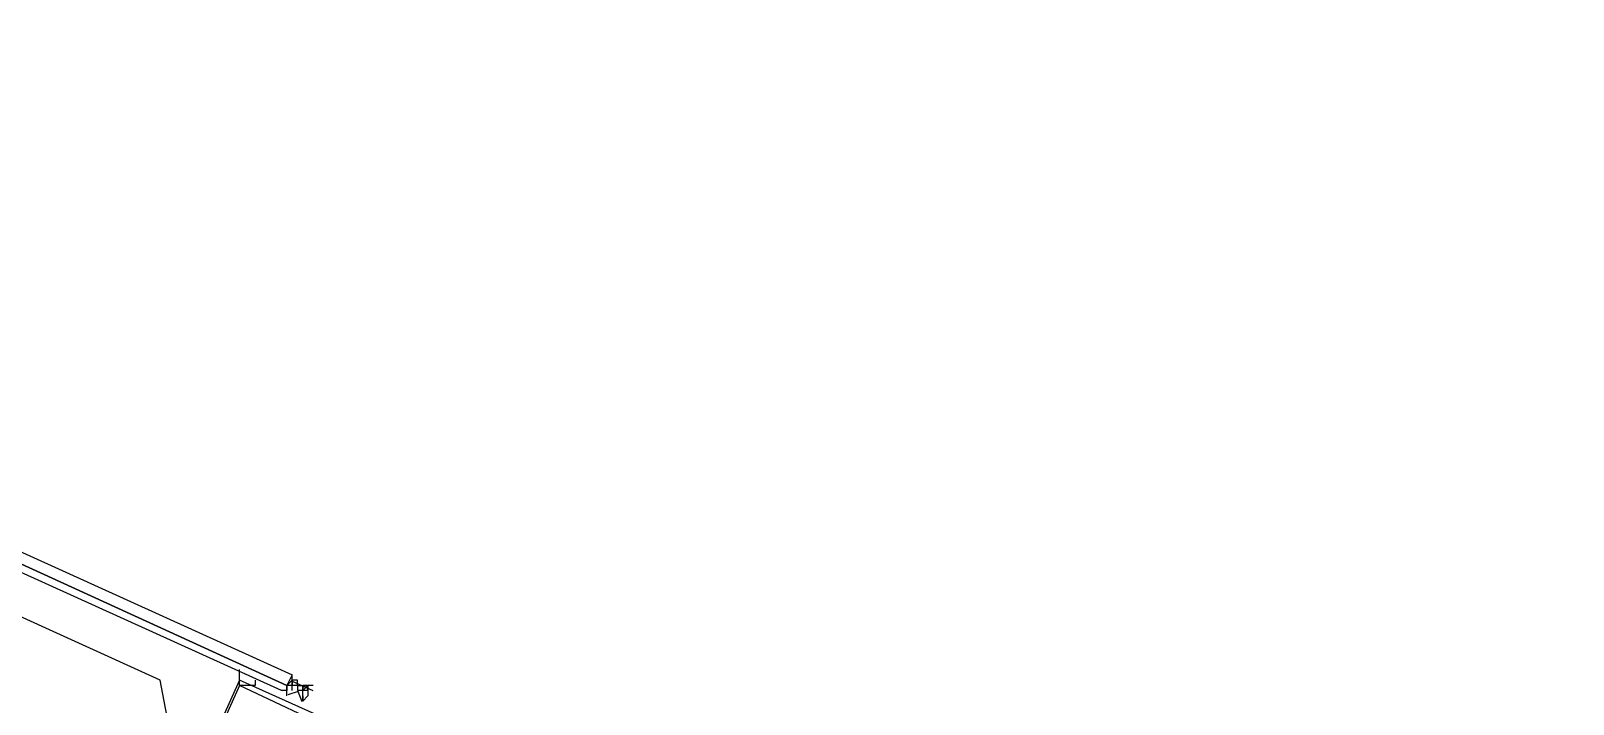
# Model space of a CAD drawing. Header units: feet. Extents: x -84 to 198, y -22 to 181.
# Drawn here: x 133.673 to 137.568, y 143.477 to 145.178 of the extents above; entities that cross this region are included whole.
import ezdxf

# ---------------------------------------------------------------- set-up
doc = ezdxf.new("R2010")
doc.units = ezdxf.units.FT
doc.layers.add('A-AREA-UNIDAD', color=30, linetype='CONTINUOUS')
doc.layers.add('A-LINEA', color=7, linetype='CONTINUOUS')

msp = doc.modelspace()

# ---------------------------------------------------------------- linework, layer by layer
at = {"layer": 'A-AREA-UNIDAD'}
msp.add_lwpolyline([(122.88, 112.4089), (135.808, 109.3333), (135.872, 108.1778), (135.552, 106.8444), (137.36, 106.4178), (137.408, 107.0933), (138.16, 107.0933), (137.888, 115.6089), (137.088, 126.2044), (136.16, 134.0622), (134.688, 143.2533), (134.048, 143.2889), (134, 143.5378), (130.912, 144.9422)], dxfattribs=at)
at = {"layer": 'A-LINEA'}
for p, q in [((134.2133, 143.5644), (134.2133, 143.5644)), ((134.2133, 143.5644), (134.2133, 143.5644)), ((134.2267, 143.5511), (134.2267, 143.5511)), ((134.2267, 143.5511), (134.2267, 143.5511)), ((134.2267, 143.5511), (134.2267, 143.5511)), ((134.2267, 143.5511), (134.2267, 143.5511)), ((134.3333, 143.5511), (134.3333, 143.5511)), ((134.3333, 143.5511), (134.3333, 143.5511)), ((134.3333, 143.5511), (134.3333, 143.5511)), ((134.3333, 143.5511), (134.3333, 143.5511)), ((134.3333, 143.5511), (134.3333, 143.5511)), ((134.3333, 143.5511), (134.3333, 143.5511)), ((134.3333, 143.5378), (134.3333, 143.5378)), ((134.3333, 143.5244), (134.3333, 143.5378)), ((134.3333, 143.5378), (134.3333, 143.5378)), ((134.3333, 143.5378), (134.3333, 143.5378)), ((134.3467, 143.5378), (134.3333, 143.5378)), ((134.3333, 143.5378), (134.3333, 143.5378)), ((134.3333, 143.5378), (134.3333, 143.5378)), ((134.3333, 143.5378), (134.3333, 143.5378)), ((134.3333, 143.5378), (134.3333, 143.5244)), ((134.3333, 143.5378), (134.3333, 143.5378)), ((134.3333, 143.5378), (134.3333, 143.5378)), ((134.3333, 143.5378), (134.3333, 143.5378)), ((134.3333, 143.5378), (134.3333, 143.5378)), ((134.3333, 143.5378), (134.3333, 143.5378)), ((134.3333, 143.5378), (134.3333, 143.5378)), ((134.3333, 143.5378), (134.3333, 143.5378)), ((134.3333, 143.5244), (134.3333, 143.5378)), ((134.3333, 143.5244), (134.3333, 143.5378)), ((134.3333, 143.5378), (134.3333, 143.5378)), ((134.3333, 143.5378), (134.3333, 143.5378)), ((134.3333, 143.5378), (134.3333, 143.5378)), ((134.3333, 143.5378), (134.3333, 143.5378)), ((134.3333, 143.5378), (134.3333, 143.5378)), ((134.3333, 143.5378), (134.3333, 143.5378)), ((134.3333, 143.5378), (134.3333, 143.5378)), ((134.3333, 143.5378), (134.3333, 143.5378)), ((134.3333, 143.5244), (134.3333, 143.5378)), ((134.3333, 143.5378), (134.3333, 143.5378)), ((134.3333, 143.5378), (134.3333, 143.5378)), ((134.3467, 143.5378), (134.3333, 143.5378)), ((134.3333, 143.5378), (134.3333, 143.5378)), ((134.3333, 143.5378), (134.3333, 143.5378)), ((134.3333, 143.5378), (134.3333, 143.5378)), ((134.3333, 143.5378), (134.3333, 143.5244)), ((134.3333, 143.5378), (134.3333, 143.5378)), ((134.3333, 143.5378), (134.3333, 143.5378)), ((134.3333, 143.5378), (134.3333, 143.5378)), ((134.3333, 143.5378), (134.3333, 143.5378)), ((134.3333, 143.5378), (134.3333, 143.5378)), ((134.3333, 143.5378), (134.3333, 143.5378)), ((134.3333, 143.5378), (134.3333, 143.5378)), ((134.3333, 143.5244), (134.3333, 143.5378)), ((134.3333, 143.5244), (134.3333, 143.5378)), ((134.3333, 143.5378), (134.3333, 143.5378)), ((134.3333, 143.5378), (134.3333, 143.5378)), ((134.3333, 143.5378), (134.3333, 143.5378)), ((134.3333, 143.5378), (134.3333, 143.5378)), ((134.3333, 143.5378), (134.3333, 143.5378)), ((134.3333, 143.5378), (134.3333, 143.5378)), ((134.3333, 143.5378), (134.3333, 143.5378)), ((134.3467, 143.5378), (134.3467, 143.5378)), ((134.3467, 143.5378), (134.3467, 143.5378)), ((134.3467, 143.5378), (134.3467, 143.5378)), ((134.3467, 143.5378), (134.3467, 143.5378)), ((134.3467, 143.5378), (134.3467, 143.5378)), ((134.3467, 143.5244), (134.3467, 143.5378)), ((134.3467, 143.5244), (134.3467, 143.5378)), ((134.3467, 143.5378), (134.3467, 143.5378)), ((134.3467, 143.5378), (134.3467, 143.5378)), ((134.3467, 143.5378), (134.3467, 143.5378)), ((134.3467, 143.5378), (134.3467, 143.5378)), ((134.3467, 143.5378), (134.3467, 143.5378)), ((134.3467, 143.5378), (134.3467, 143.5378)), ((134.3467, 143.5378), (134.3467, 143.5378)), ((134.3467, 143.5244), (134.3467, 143.5378)), ((134.3467, 143.5244), (134.3467, 143.5378)), ((134.3467, 143.5378), (134.3467, 143.5378)), ((134.3467, 143.5378), (134.3467, 143.5378)), ((134.32, 143.5244), (134.32, 143.5244)), ((134.32, 143.5244), (134.32, 143.5244)), ((134.32, 143.5244), (134.32, 143.5244)), ((134.32, 143.5244), (134.32, 143.5244)), ((134.32, 143.5111), (134.32, 143.5244)), ((134.3333, 143.5244), (134.32, 143.5244)), ((134.32, 143.5244), (134.32, 143.5244)), ((134.32, 143.5244), (134.32, 143.5244)), ((134.32, 143.5244), (134.32, 143.5244)), ((134.32, 143.5244), (134.32, 143.5244)), ((134.32, 143.5244), (134.32, 143.5244)), ((134.32, 143.5244), (134.32, 143.5244)), ((134.32, 143.5244), (134.32, 143.5244)), ((134.32, 143.5111), (134.32, 143.5244)), ((134.3333, 143.5244), (134.32, 143.5244)), ((134.32, 143.5244), (134.32, 143.5244)), ((134.32, 143.5244), (134.32, 143.5244)), ((134.32, 143.5244), (134.32, 143.5244)), ((134.32, 143.5111), (134.32, 143.5111)), ((134.32, 143.5111), (134.32, 143.5111)), ((134.32, 143.5111), (134.32, 143.5111)), ((134.32, 143.5111), (134.32, 143.5111)), ((134.32, 143.5111), (134.32, 143.5111)), ((134.32, 143.5111), (134.32, 143.5111)), ((134.32, 143.5111), (134.32, 143.5111)), ((134.32, 143.5111), (134.32, 143.5111)), ((134.32, 143.5111), (134.32, 143.5111)), ((134.32, 143.5111), (134.32, 143.5111)), ((134.32, 143.5111), (134.32, 143.5111)), ((134.32, 143.5111), (134.32, 143.5111)), ((134.32, 143.5111), (134.32, 143.5111)), ((134.32, 143.5111), (134.32, 143.5111)), ((134.32, 143.5111), (134.32, 143.5111)), ((134.32, 143.5111), (134.32, 143.5111)), ((134.32, 143.5111), (134.32, 143.5111)), ((134.32, 143.5111), (134.32, 143.5111)), ((134.32, 143.5111), (134.32, 143.5111)), ((134.32, 143.5111), (134.32, 143.5111)), ((134.32, 143.5111), (134.32, 143.5111)), ((134.32, 143.5111), (134.32, 143.5111)), ((134.32, 143.5111), (134.32, 143.5111)), ((134.32, 143.5111), (134.32, 143.5111)), ((134.32, 143.4978), (134.32, 143.4978)), ((134.32, 143.4978), (134.32, 143.4978)), ((134.3331, 143.5355), (134.3859, 143.5114)), ((134.3331, 143.5355), (134.3859, 143.5114)), ((134.3333, 143.5244), (134.3333, 143.5244)), ((134.3333, 143.5244), (134.3333, 143.5244)), ((134.3333, 143.5244), (134.3333, 143.5244)), ((134.3333, 143.5111), (134.3333, 143.5244)), ((134.3333, 143.5244), (134.3333, 143.5244)), ((134.3333, 143.5244), (134.3333, 143.5244)), ((134.3467, 143.5244), (134.3333, 143.5244)), ((134.3333, 143.5244), (134.3333, 143.5244)), ((134.3333, 143.5111), (134.3333, 143.5244)), ((134.3467, 143.5244), (134.3333, 143.5244)), ((134.3333, 143.5111), (134.3333, 143.5244)), ((134.3333, 143.5244), (134.3333, 143.5244)), ((134.3467, 143.5244), (134.3333, 143.5244)), ((134.3467, 143.5244), (134.3333, 143.5244)), ((134.3333, 143.5244), (134.3333, 143.5244)), ((134.3467, 143.5244), (134.3333, 143.5244)), ((134.3333, 143.5244), (134.3333, 143.5244)), ((134.3333, 143.5244), (134.3333, 143.5244)), ((134.3333, 143.5244), (134.3333, 143.5244)), ((134.3333, 143.5244), (134.3333, 143.5244)), ((134.3333, 143.5244), (134.3333, 143.5244)), ((134.3333, 143.5244), (134.3333, 143.5244)), ((134.3333, 143.5244), (134.3333, 143.5244)), ((134.3333, 143.5244), (134.3333, 143.5244)), ((134.3333, 143.5244), (134.3333, 143.5244)), ((134.3333, 143.5244), (134.3333, 143.5244)), ((134.3333, 143.5244), (134.3333, 143.5244)), ((134.3333, 143.5244), (134.3333, 143.5244)), ((134.3333, 143.5244), (134.3333, 143.5244)), ((134.3333, 143.5244), (134.3333, 143.5244)), ((134.3333, 143.5244), (134.3333, 143.5244)), ((134.3333, 143.5244), (134.3333, 143.5244)), ((134.3333, 143.5244), (134.3333, 143.5244)), ((134.3333, 143.5244), (134.3333, 143.5244)), ((134.3333, 143.5111), (134.3333, 143.5244)), ((134.3333, 143.5244), (134.3333, 143.5244)), ((134.3333, 143.5244), (134.3333, 143.5244)), ((134.3467, 143.5244), (134.3333, 143.5244)), ((134.3333, 143.5244), (134.3333, 143.5244)), ((134.3333, 143.5111), (134.3333, 143.5244)), ((134.3467, 143.5244), (134.3333, 143.5244)), ((134.3333, 143.5111), (134.3333, 143.5244)), ((134.3333, 143.5244), (134.3333, 143.5244)), ((134.3467, 143.5244), (134.3333, 143.5244)), ((134.3467, 143.5244), (134.3333, 143.5244)), ((134.3333, 143.5244), (134.3333, 143.5244)), ((134.3467, 143.5244), (134.3333, 143.5244)), ((134.3333, 143.5244), (134.3333, 143.5244)), ((134.3333, 143.5244), (134.3333, 143.5244)), ((134.3333, 143.5244), (134.3333, 143.5244)), ((134.3333, 143.5244), (134.3333, 143.5244)), ((134.3333, 143.5244), (134.3333, 143.5244)), ((134.3333, 143.5244), (134.3333, 143.5244)), ((134.3333, 143.5244), (134.3333, 143.5244)), ((134.3333, 143.5244), (134.3333, 143.5244)), ((134.3333, 143.5244), (134.3333, 143.5244)), ((134.3333, 143.5244), (134.3333, 143.5244)), ((134.3333, 143.5244), (134.3333, 143.5244)), ((134.3333, 143.5244), (134.3333, 143.5244)), ((134.3333, 143.5244), (134.3333, 143.5244)), ((134.3333, 143.5244), (134.3333, 143.5244)), ((134.3333, 143.5244), (134.3333, 143.5244)), ((134.3333, 143.5111), (134.3333, 143.5111)), ((134.3333, 143.5111), (134.3333, 143.5111)), ((134.3333, 143.5111), (134.3333, 143.5111)), ((134.3333, 143.5111), (134.3333, 143.5111)), ((134.3333, 143.5111), (134.3333, 143.5111)), ((134.3333, 143.5111), (134.3333, 143.5111)), ((134.3467, 143.5244), (134.3467, 143.5111)), ((134.3467, 143.5244), (134.3467, 143.5244)), ((134.3467, 143.5244), (134.3467, 143.5244)), ((134.3467, 143.5244), (134.3467, 143.5244)), ((134.3467, 143.5244), (134.3467, 143.5244)), ((134.3467, 143.5244), (134.3467, 143.5244)), ((134.3467, 143.5244), (134.3467, 143.5244)), ((134.3467, 143.5244), (134.3467, 143.5244)), ((134.3467, 143.5244), (134.3467, 143.5244)), ((134.3467, 143.5244), (134.3467, 143.5244)), ((134.3467, 143.5244), (134.3467, 143.5244)), ((134.3467, 143.5244), (134.3467, 143.5244)), ((134.3467, 143.5244), (134.3467, 143.5244)), ((134.3467, 143.5244), (134.3467, 143.5244)), ((134.3467, 143.5244), (134.3467, 143.5244)), ((134.3467, 143.5244), (134.3467, 143.5244)), ((134.3467, 143.5244), (134.3467, 143.5244)), ((134.3467, 143.5244), (134.3467, 143.5244)), ((134.3467, 143.5244), (134.3467, 143.5244)), ((134.3467, 143.5244), (134.3467, 143.5244)), ((134.3467, 143.5244), (134.3467, 143.5244)), ((134.3467, 143.5244), (134.3467, 143.5244)), ((134.3467, 143.5244), (134.3467, 143.5244)), ((134.3467, 143.5244), (134.3467, 143.5244)), ((134.3467, 143.5244), (134.3467, 143.5244)), ((134.3467, 143.5244), (134.3467, 143.5244)), ((134.3467, 143.5244), (134.3467, 143.5244)), ((134.3467, 143.5244), (134.3467, 143.5111)), ((134.3467, 143.5244), (134.3467, 143.5244)), ((134.3467, 143.5244), (134.3467, 143.5244)), ((134.3467, 143.5244), (134.3467, 143.5244)), ((134.3467, 143.5244), (134.3467, 143.5244)), ((134.3467, 143.5244), (134.3467, 143.5244)), ((134.3467, 143.5244), (134.3467, 143.5244)), ((134.3467, 143.5244), (134.3467, 143.5244)), ((134.3467, 143.5244), (134.3467, 143.5244)), ((134.3467, 143.5244), (134.3467, 143.5244)), ((134.3467, 143.5244), (134.3467, 143.5244)), ((134.3467, 143.5244), (134.3467, 143.5244)), ((134.3467, 143.5244), (134.3467, 143.5244)), ((134.3467, 143.5244), (134.3467, 143.5244)), ((134.3467, 143.5244), (134.3467, 143.5244)), ((134.3467, 143.5244), (134.3467, 143.5244)), ((134.3467, 143.5244), (134.3467, 143.5244)), ((134.3467, 143.5244), (134.3467, 143.5244)), ((134.3467, 143.5244), (134.3467, 143.5244)), ((134.3467, 143.5244), (134.3467, 143.5244)), ((134.3467, 143.5244), (134.3467, 143.5244)), ((134.3467, 143.5244), (134.3467, 143.5244)), ((134.3467, 143.5244), (134.3467, 143.5244)), ((134.3467, 143.5244), (134.3467, 143.5244)), ((134.3467, 143.5244), (134.3467, 143.5244)), ((134.3467, 143.5244), (134.3467, 143.5244)), ((134.3467, 143.5244), (134.3467, 143.5244)), ((134.3467, 143.5111), (134.3467, 143.5111)), ((134.3467, 143.5111), (134.3467, 143.5111)), ((134.36, 143.5111), (134.3467, 143.5111)), ((134.3467, 143.5111), (134.3467, 143.5111)), ((134.36, 143.5111), (134.3467, 143.5111)), ((134.3467, 143.5111), (134.3467, 143.5111)), ((134.36, 143.5111), (134.3467, 143.5111)), ((134.36, 143.5111), (134.3467, 143.5111)), ((134.3467, 143.5111), (134.3467, 143.5111)), ((134.3467, 143.5111), (134.3467, 143.5111)), ((134.3467, 143.5111), (134.3467, 143.5111)), ((134.3467, 143.5111), (134.3467, 143.5111)), ((134.3467, 143.5111), (134.3467, 143.5111)), ((134.3467, 143.5111), (134.3467, 143.5111)), ((134.3467, 143.5111), (134.3467, 143.5111)), ((134.3467, 143.5111), (134.3467, 143.5111)), ((134.3467, 143.5111), (134.3467, 143.5111)), ((134.3467, 143.5111), (134.3467, 143.5111)), ((134.3467, 143.5111), (134.3467, 143.5111)), ((134.3467, 143.5111), (134.3467, 143.5111)), ((134.36, 143.5111), (134.3467, 143.5111)), ((134.3467, 143.5111), (134.3467, 143.5111)), ((134.36, 143.5111), (134.3467, 143.5111)), ((134.3467, 143.5111), (134.3467, 143.5111)), ((134.36, 143.5111), (134.3467, 143.5111)), ((134.36, 143.5111), (134.3467, 143.5111)), ((134.3467, 143.5111), (134.3467, 143.5111)), ((134.3467, 143.5111), (134.3467, 143.5111)), ((134.3467, 143.5111), (134.3467, 143.5111)), ((134.3467, 143.5111), (134.3467, 143.5111)), ((134.3467, 143.5111), (134.3467, 143.5111)), ((134.3467, 143.5111), (134.3467, 143.5111)), ((134.3467, 143.5111), (134.3467, 143.5111)), ((134.3467, 143.5111), (134.3467, 143.5111)), ((134.3467, 143.5111), (134.3467, 143.5111)), ((134.3467, 143.5111), (134.3467, 143.5111)), ((134.36, 143.5244), (134.36, 143.5244)), ((134.36, 143.5244), (134.36, 143.5244)), ((134.36, 143.5244), (134.36, 143.5244)), ((134.3733, 143.5244), (134.36, 143.5244)), ((134.36, 143.5111), (134.36, 143.5244)), ((134.36, 143.5244), (134.36, 143.5244)), ((134.36, 143.5244), (134.36, 143.5244)), ((134.36, 143.5244), (134.36, 143.5244)), ((134.36, 143.5244), (134.36, 143.5244)), ((134.36, 143.5244), (134.36, 143.5244)), ((134.36, 143.5111), (134.36, 143.5244)), ((134.36, 143.5244), (134.3733, 143.5244)), ((134.36, 143.5111), (134.36, 143.5244)), ((134.36, 143.5244), (134.36, 143.5244)), ((134.36, 143.5244), (134.36, 143.5244)), ((134.36, 143.5244), (134.36, 143.5244)), ((134.36, 143.5244), (134.36, 143.5244)), ((134.36, 143.5244), (134.36, 143.5244)), ((134.3733, 143.5244), (134.36, 143.5111)), ((134.36, 143.5244), (134.36, 143.5244)), ((134.36, 143.5244), (134.36, 143.5244)), ((134.36, 143.5244), (134.36, 143.5244)), ((134.36, 143.5244), (134.36, 143.5244)), ((134.36, 143.5244), (134.36, 143.5244)), ((134.36, 143.5244), (134.36, 143.5244)), ((134.36, 143.5244), (134.36, 143.5244)), ((134.36, 143.5244), (134.36, 143.5244)), ((134.36, 143.5244), (134.36, 143.5244)), ((134.36, 143.5244), (134.36, 143.5244)), ((134.36, 143.5244), (134.36, 143.5244)), ((134.36, 143.5244), (134.36, 143.5244)), ((134.36, 143.5244), (134.36, 143.5244)), ((134.36, 143.5244), (134.36, 143.5244)), ((134.36, 143.5244), (134.36, 143.5244)), ((134.3733, 143.5244), (134.36, 143.5244)), ((134.36, 143.5111), (134.36, 143.5244)), ((134.36, 143.5244), (134.36, 143.5244)), ((134.36, 143.5244), (134.36, 143.5244)), ((134.36, 143.5244), (134.36, 143.5244)), ((134.36, 143.5244), (134.36, 143.5244)), ((134.36, 143.5244), (134.36, 143.5244)), ((134.36, 143.5111), (134.36, 143.5244)), ((134.36, 143.5244), (134.3733, 143.5244)), ((134.36, 143.5111), (134.36, 143.5244)), ((134.36, 143.5244), (134.36, 143.5244)), ((134.36, 143.5244), (134.36, 143.5244)), ((134.36, 143.5244), (134.36, 143.5244)), ((134.36, 143.5244), (134.36, 143.5244)), ((134.36, 143.5244), (134.36, 143.5244)), ((134.3733, 143.5244), (134.36, 143.5111)), ((134.36, 143.5244), (134.36, 143.5244)), ((134.36, 143.5244), (134.36, 143.5244)), ((134.36, 143.5244), (134.36, 143.5244)), ((134.36, 143.5244), (134.36, 143.5244)), ((134.36, 143.5244), (134.36, 143.5244)), ((134.36, 143.5244), (134.36, 143.5244)), ((134.36, 143.5244), (134.36, 143.5244)), ((134.36, 143.5244), (134.36, 143.5244)), ((134.36, 143.5244), (134.36, 143.5244)), ((134.36, 143.5244), (134.36, 143.5244)), ((134.36, 143.5244), (134.36, 143.5244)), ((134.36, 143.5244), (134.36, 143.5244)), ((134.36, 143.5111), (134.36, 143.5111)), ((134.36, 143.4978), (134.36, 143.5111)), ((134.3733, 143.5111), (134.36, 143.5111)), ((134.36, 143.5111), (134.36, 143.5111)), ((134.36, 143.5111), (134.36, 143.5111)), ((134.36, 143.5111), (134.36, 143.5111)), ((134.36, 143.5111), (134.36, 143.5111)), ((134.36, 143.5111), (134.36, 143.5111)), ((134.36, 143.5111), (134.36, 143.5111)), ((134.36, 143.5111), (134.36, 143.5111)), ((134.36, 143.5111), (134.36, 143.5111)), ((134.36, 143.5111), (134.36, 143.5111)), ((134.3733, 143.5111), (134.36, 143.5111)), ((134.36, 143.5111), (134.36, 143.5111)), ((134.36, 143.5111), (134.36, 143.5111)), ((134.36, 143.5111), (134.36, 143.5111)), ((134.36, 143.5111), (134.36, 143.5111)), ((134.36, 143.5111), (134.36, 143.5111)), ((134.36, 143.5111), (134.36, 143.5111)), ((134.36, 143.5111), (134.36, 143.5111)), ((134.36, 143.5111), (134.36, 143.5111)), ((134.36, 143.4978), (134.36, 143.5111)), ((134.3733, 143.5111), (134.36, 143.5111)), ((134.36, 143.5111), (134.36, 143.5111)), ((134.36, 143.5111), (134.36, 143.5111)), ((134.36, 143.5111), (134.36, 143.5111)), ((134.36, 143.5111), (134.36, 143.5111)), ((134.36, 143.5111), (134.36, 143.5111)), ((134.36, 143.5111), (134.36, 143.5111)), ((134.36, 143.5111), (134.36, 143.5111)), ((134.36, 143.5111), (134.36, 143.5111)), ((134.36, 143.5111), (134.36, 143.5111)), ((134.3733, 143.5111), (134.36, 143.5111)), ((134.36, 143.5111), (134.36, 143.5111)), ((134.36, 143.5111), (134.36, 143.5111)), ((134.36, 143.5111), (134.36, 143.5111)), ((134.36, 143.5111), (134.36, 143.5111)), ((134.36, 143.5111), (134.36, 143.5111)), ((134.36, 143.5111), (134.36, 143.5111)), ((134.36, 143.5111), (134.36, 143.5111)), ((134.36, 143.4844), (134.36, 143.4978)), ((134.36, 143.4978), (134.36, 143.4978)), ((134.36, 143.4978), (134.36, 143.4978)), ((134.36, 143.4978), (134.36, 143.4978)), ((134.36, 143.4978), (134.36, 143.4978)), ((134.36, 143.4978), (134.36, 143.4978)), ((134.36, 143.4978), (134.36, 143.4978)), ((134.36, 143.4978), (134.36, 143.4978)), ((134.36, 143.4978), (134.36, 143.4978)), ((134.36, 143.4978), (134.36, 143.4978)), ((134.36, 143.4978), (134.36, 143.4978)), ((134.36, 143.4978), (134.36, 143.4978)), ((134.36, 143.4978), (134.36, 143.4978)), ((134.36, 143.4978), (134.36, 143.4978)), ((134.36, 143.4978), (134.36, 143.4978)), ((134.36, 143.4978), (134.36, 143.4978)), ((134.36, 143.4978), (134.36, 143.4978)), ((134.36, 143.4978), (134.36, 143.4844)), ((134.36, 143.4844), (134.36, 143.4978)), ((134.36, 143.4978), (134.36, 143.4978)), ((134.36, 143.4978), (134.36, 143.4978)), ((134.36, 143.4978), (134.36, 143.4978)), ((134.36, 143.4978), (134.36, 143.4978)), ((134.36, 143.4978), (134.36, 143.4978)), ((134.36, 143.4978), (134.36, 143.4978)), ((134.36, 143.4978), (134.36, 143.4978)), ((134.36, 143.4978), (134.36, 143.4978)), ((134.36, 143.4978), (134.36, 143.4978)), ((134.36, 143.4978), (134.36, 143.4978)), ((134.36, 143.4978), (134.36, 143.4978)), ((134.36, 143.4978), (134.36, 143.4978)), ((134.36, 143.4978), (134.36, 143.4978)), ((134.36, 143.4978), (134.36, 143.4978)), ((134.36, 143.4978), (134.36, 143.4978)), ((134.36, 143.4978), (134.36, 143.4978)), ((134.36, 143.4978), (134.36, 143.4844)), ((134.3733, 143.5244), (134.3733, 143.5244)), ((134.3733, 143.5244), (134.3733, 143.5244)), ((134.3733, 143.5244), (134.3733, 143.5244)), ((134.3733, 143.5244), (134.3733, 143.5244)), ((134.3733, 143.5244), (134.3733, 143.5244)), ((134.3733, 143.5244), (134.3733, 143.5244)), ((134.3733, 143.5244), (134.3733, 143.5244)), ((134.3733, 143.5244), (134.3733, 143.5244)), ((134.3733, 143.5244), (134.3733, 143.5244)), ((134.3733, 143.5244), (134.3733, 143.5244)), ((134.3733, 143.5244), (134.3733, 143.5244)), ((134.3733, 143.5244), (134.3733, 143.5244)), ((134.3733, 143.5244), (134.3733, 143.5244)), ((134.3867, 143.5244), (134.3733, 143.5244)), ((134.3733, 143.5244), (134.3733, 143.5244)), ((134.3733, 143.5244), (134.3733, 143.5244)), ((134.3733, 143.5244), (134.3733, 143.5244)), ((134.3733, 143.5244), (134.3733, 143.5244)), ((134.3733, 143.5244), (134.3733, 143.5244)), ((134.3733, 143.5244), (134.3733, 143.5244)), ((134.3733, 143.5244), (134.3733, 143.5244)), ((134.3733, 143.5244), (134.3733, 143.5244)), ((134.3733, 143.5244), (134.3733, 143.5244)), ((134.3733, 143.5244), (134.3733, 143.5244)), ((134.3733, 143.5244), (134.3733, 143.5244)), ((134.3733, 143.5244), (134.3733, 143.5244)), ((134.3733, 143.5244), (134.3733, 143.5244)), ((134.3867, 143.5244), (134.3733, 143.5244)), ((134.3733, 143.5111), (134.3733, 143.5111)), ((134.3733, 143.5111), (134.3733, 143.5111)), ((134.3733, 143.5111), (134.3733, 143.5111)), ((134.3733, 143.5111), (134.3733, 143.5111)), ((134.3733, 143.5111), (134.3733, 143.5111)), ((134.3733, 143.5111), (134.3733, 143.5111)), ((134.3733, 143.5111), (134.3733, 143.5111)), ((134.3733, 143.5111), (134.3733, 143.5111)), ((134.3733, 143.5111), (134.3733, 143.5111)), ((134.3733, 143.5111), (134.3733, 143.5111)), ((134.3733, 143.5111), (134.3733, 143.5111)), ((134.3733, 143.5111), (134.3733, 143.5111)), ((134.3733, 143.5111), (134.3733, 143.5111)), ((134.3733, 143.5111), (134.3733, 143.5111)), ((134.3733, 143.5111), (134.3733, 143.5111)), ((134.3733, 143.5111), (134.3733, 143.5111)), ((134.3733, 143.5111), (134.3733, 143.5111)), ((134.3733, 143.5111), (134.3733, 143.5111)), ((134.3733, 143.5111), (134.3733, 143.5111)), ((134.3733, 143.5111), (134.3733, 143.5111)), ((134.3733, 143.5111), (134.3733, 143.5111)), ((134.3733, 143.5111), (134.3733, 143.5111)), ((134.3733, 143.5111), (134.3733, 143.5111)), ((134.3733, 143.5111), (134.3733, 143.5111)), ((134.3733, 143.5111), (134.3733, 143.5111)), ((134.3733, 143.5111), (134.3733, 143.5111)), ((134.3733, 143.5111), (134.3733, 143.5111)), ((134.3733, 143.5111), (134.3733, 143.5111)), ((134.3733, 143.5111), (134.3733, 143.5111)), ((134.3733, 143.5111), (134.3733, 143.5111)), ((134.3733, 143.5111), (134.3733, 143.5111)), ((134.3733, 143.5111), (134.3733, 143.5111)), ((134.3733, 143.5111), (134.3733, 143.5111)), ((134.3733, 143.5111), (134.3733, 143.5111)), ((134.3733, 143.5111), (134.3733, 143.5111)), ((134.3733, 143.5111), (134.3733, 143.5111)), ((134.3733, 143.5111), (134.3733, 143.5111)), ((134.3733, 143.5111), (134.3733, 143.5111)), ((134.3733, 143.5111), (134.3733, 143.5111)), ((134.3733, 143.5111), (134.3733, 143.5111)), ((134.3733, 143.4978), (134.3733, 143.4978)), ((134.3733, 143.4978), (134.3733, 143.4978)), ((134.3733, 143.4978), (134.3733, 143.4978)), ((134.3733, 143.4978), (134.3733, 143.4978)), ((134.3733, 143.4978), (134.3733, 143.4978)), ((134.3733, 143.4978), (134.3733, 143.4978)), ((134.3733, 143.4978), (134.3733, 143.4978)), ((134.3733, 143.4978), (134.3733, 143.4978)), ((134.3733, 143.4978), (134.3733, 143.4978)), ((134.3733, 143.4978), (134.3733, 143.4978))]:
    msp.add_line(p, q, dxfattribs=at)
for points in [[(130.7467, 145.1778), (134.3333, 143.5511), (134.32, 143.5244), (130.7333, 145.1644), (130.7333, 145.1778), (130.7467, 145.1778)], [(130.7467, 145.1778), (134.3333, 143.5511), (134.32, 143.5244), (130.7333, 145.1644), (130.7333, 145.1778), (130.7467, 145.1778)], [(130.7333, 145.1644), (134.32, 143.5244), (134.32, 143.5111), (134.3067, 143.5111), (130.72, 145.1378), (130.72, 145.1511), (130.7333, 145.1644)], [(130.7333, 145.1644), (134.32, 143.5244), (134.32, 143.5111), (134.3067, 143.5111), (130.72, 145.1378), (130.72, 145.1511), (130.7333, 145.1644)], [(133.96, 143.0044), (134.2133, 142.8844), (134.4667, 143.4178), (134.2, 143.5378), (133.96, 143.0044)], [(133.96, 143.0044), (134.2133, 142.8844), (134.4667, 143.4178), (134.2, 143.5378), (133.96, 143.0044)], [(134.2, 143.5244), (134.2, 143.5244), (134.2, 143.5244), (134.2, 143.5244), (134.2, 143.5378), (134.2, 143.5378), (134.2, 143.5378), (134.2, 143.5378), (134.2, 143.5644), (134.2, 143.5644)], [(134.2, 143.5244), (134.2, 143.5244), (134.2, 143.5244), (134.2, 143.5244), (134.2, 143.5378), (134.2, 143.5378), (134.2, 143.5378), (134.2, 143.5378), (134.2, 143.5644), (134.2, 143.5644)], [(134.2133, 143.5511), (134.2133, 143.5511), (134.2133, 143.5511)], [(134.2133, 143.5511), (134.2133, 143.5511), (134.2133, 143.5511)], [(134.24, 143.5378), (134.24, 143.5378), (134.24, 143.5378), (134.24, 143.5244), (134.24, 143.5244), (134.2133, 143.5244), (134.2133, 143.5244), (134.2133, 143.5244), (134.2133, 143.5244), (134.2133, 143.5244), (134.2133, 143.5244), (134.2133, 143.5244)], [(134.24, 143.5378), (134.24, 143.5378), (134.24, 143.5378), (134.24, 143.5244), (134.24, 143.5244), (134.2133, 143.5244), (134.2133, 143.5244), (134.2133, 143.5244), (134.2133, 143.5244), (134.2133, 143.5244), (134.2133, 143.5244), (134.2133, 143.5244)], [(134.32, 143.4978), (134.32, 143.5111), (134.32, 143.5244), (134.3333, 143.5378), (134.3333, 143.5511)], [(134.32, 143.4978), (134.32, 143.5111), (134.32, 143.5244), (134.3333, 143.5378), (134.3333, 143.5511)], [(134.3333, 143.5244), (134.3333, 143.5244), (134.3333, 143.5378), (134.3333, 143.5378)], [(134.3333, 143.5244), (134.3333, 143.5244), (134.3333, 143.5378), (134.3333, 143.5378)], [(133.9733, 143.0178), (134.2133, 142.8978), (134.4533, 143.4044), (134.2, 143.5244), (133.9733, 143.0178)], [(133.9733, 143.0178), (134.2133, 142.8978), (134.4533, 143.4044), (134.2, 143.5244), (133.9733, 143.0178)], [(134.2133, 143.5244), (134.2133, 143.5244), (134.2133, 143.5244), (134.2133, 143.5244), (134.2, 143.5244)], [(134.2133, 143.5244), (134.2133, 143.5244), (134.2133, 143.5244), (134.2133, 143.5244), (134.2, 143.5244)], [(134.3582, 143.4829), (134.3488, 143.5091), (134.3223, 143.5005)], [(134.3582, 143.4829), (134.3488, 143.5091), (134.3223, 143.5005)], [(134.3467, 143.5244), (134.36, 143.5244), (134.36, 143.5111)], [(134.3467, 143.5244), (134.36, 143.5244), (134.36, 143.5111)], [(134.3733, 143.5244), (134.3733, 143.5111), (134.3733, 143.4978), (134.36, 143.4844)], [(134.3733, 143.5244), (134.3733, 143.5111), (134.3733, 143.4978), (134.36, 143.4844)], [(134.3733, 143.5111), (134.3733, 143.5111), (134.3733, 143.5244)], [(134.3733, 143.5111), (134.3733, 143.5111), (134.3733, 143.5244)]]:
    msp.add_lwpolyline(points, dxfattribs=at)

doc.saveas('drawing.dxf')
